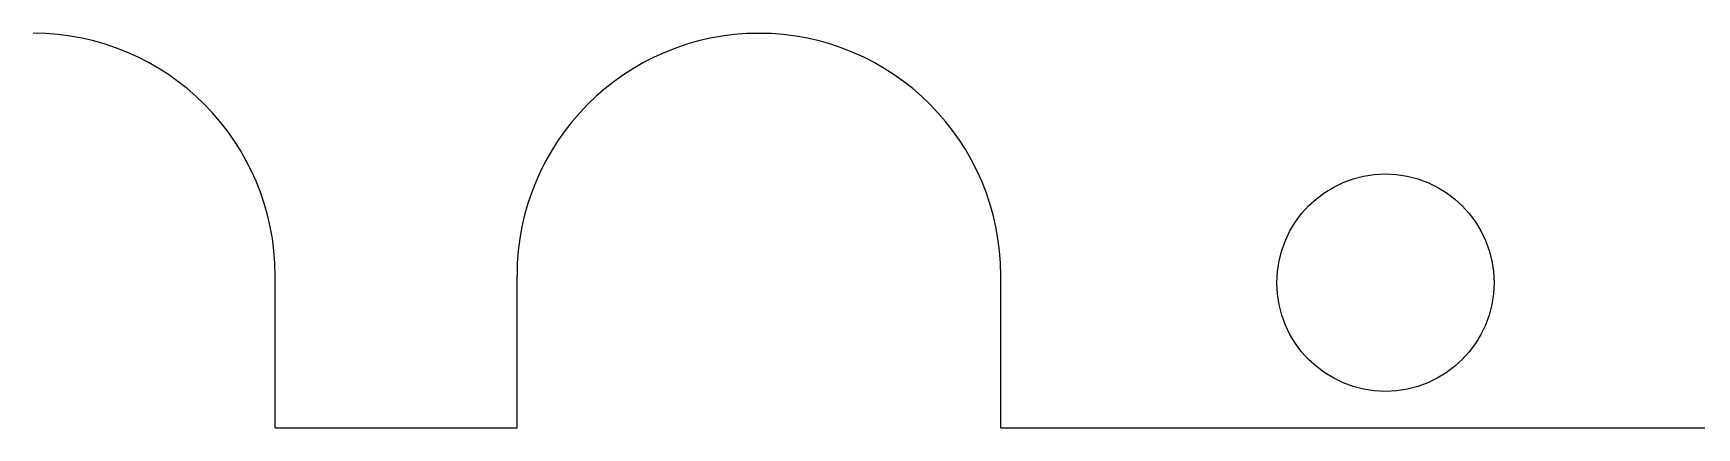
# Model space of a CAD drawing. Header units: millimetres. Extents: x 148 to 769, y 46 to 659.
# Drawn here: x 166.3 to 396.1, y 318.9 to 373.3 of the extents above; entities that cross this region are included whole.
import ezdxf

# ---------------------------------------------------------------- set-up
doc = ezdxf.new("R2010")
doc.units = ezdxf.units.MM

msp = doc.modelspace()

# ---------------------------------------------------------------- linework, layer by layer
for p, q in [((199.699, 318.924), (199.699, 339.924)), ((233.109, 318.924), (233.109, 339.924)), ((299.919, 318.924), (299.919, 339.924)), ((199.699, 318.924), (233.109, 318.924)), ((299.919, 318.924), (406.209, 318.924))]:
    msp.add_line(p, q)
msp.add_circle((353.064, 338.924), 15)
for centre, radius, end in [((166.289, 339.924), 33.41, 90), ((266.514, 339.924), 33.405, 180)]:
    msp.add_arc(centre, radius, 0, end)

doc.saveas('drawing.dxf')
